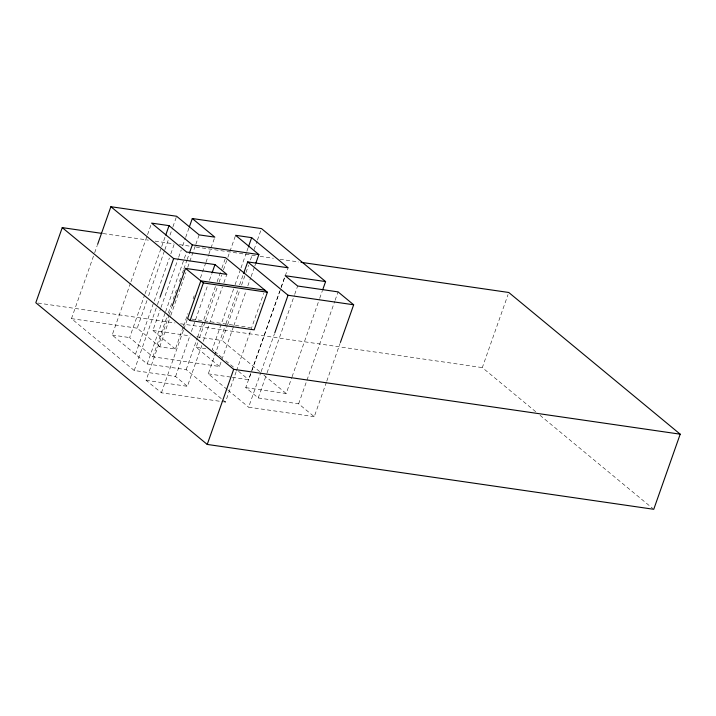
<?xml version="1.0" encoding="UTF-8"?>
<svg xmlns="http://www.w3.org/2000/svg" width="716" height="716" viewBox="0 0 716 716"><rect width="100%" height="100%" fill="white"/><g stroke="black" fill="none" stroke-linecap="round" stroke-linejoin="round"><path stroke-width="0.54" stroke-dasharray="3.58 2.69" d="M201.787 345.515L187.413 386.309L175.563 376.509L134.223 370.512L71.466 318.638L94.306 253.777M94.682 252.739L97.26 245.409M236.137 371.756L225.459 402.097L186.178 369.626L147.183 363.97L112.197 335.043L130.616 282.739M130.983 281.692L147.192 235.662M147.559 234.624L151.246 224.162M233.452 326.729L219.454 366.476L152.902 356.81L129.632 337.576L144.739 294.688M145.106 293.641L161.315 247.611M161.682 246.572L165.369 236.11M183.135 327.114L175.402 349.077L159.74 346.804L137.221 328.188L147.165 299.95M148.642 295.762L164.483 250.779M164.85 249.732L168.529 239.269M170.005 235.09L172.583 227.769M172.95 226.721L176.637 216.259M135.467 354.277L169.361 258.037M170.829 253.849L174.883 242.348M134.223 370.512L157.064 305.651M157.43 304.604L159.641 298.33M175.402 349.077L152.884 330.47L160.617 308.498M160.984 307.45L178.302 258.288M178.669 257.241L181.246 249.92M182.723 245.731L185.301 238.41M185.668 237.363L188.988 227.948M147.183 363.97L165.235 312.704M165.602 311.657L184.021 259.353M184.388 258.306L186.599 252.032M152.902 356.81L168.009 313.921M168.376 312.874L171.688 303.459M173.165 299.279L177.219 287.769M179.43 281.495L180.897 277.307M182.374 273.127L183.475 269.986M183.851 268.939L186.795 260.57M187.162 259.523L189.006 254.296M225.459 402.097L161.422 392.798L146.082 380.303L168.922 315.452M169.289 314.405L171.867 307.083M159.74 346.804L170.417 316.463M170.793 315.425L185.891 272.528M187.735 267.301L195.468 245.328M195.844 244.281L199.155 234.875M183.511 326.066L187.932 313.51M193.087 298.867L194.188 295.726M200.453 277.942L205.608 263.3M205.975 262.253L208.562 254.932M208.929 253.885L214.818 237.148M161.422 392.798L183.529 330.031M183.896 328.984L187.207 319.569M175.563 376.509L189.928 335.715M191.396 331.535L207.613 285.505M209.448 280.269L211.659 273.995M186.178 369.626L197.231 338.247M197.598 337.2L215.65 285.944M217.118 281.755L221.539 269.207M221.906 268.16L225.594 257.697M219.454 366.476L196.184 347.251L198.028 342.015M199.496 337.836L205.027 322.137M205.394 321.099L217.548 286.57M219.024 282.39L221.602 275.069M223.446 269.834L227.5 258.333M227.867 257.286L235.6 235.313M203.255 341.326L222.416 286.928M223.884 282.748L226.829 274.38M233.613 288.906L212.249 349.578L213.941 350.983M235.09 284.726L240.612 269.028M240.979 267.981L246.51 252.292M246.877 251.244L247.978 248.112M227.16 389.441L208.284 373.841L225.594 324.67M225.961 323.623L238.124 289.103M239.591 284.923L243.279 274.461M259.675 371.604L222.058 340.521L227.223 325.87M227.59 324.822L239.744 290.302M241.587 285.075L245.642 273.566M246.009 272.519L248.586 265.197M250.43 259.962L252.274 254.735M254.108 249.508L257.062 241.14M257.429 240.093L261.483 228.583M233.819 325.682L245.973 291.161M247.817 285.926L250.761 277.557M251.137 276.51L254.449 267.104M254.815 266.057L255.549 263.962M236.513 370.718L250.51 330.962M250.877 329.915L263.774 293.3M326.406 382.192L314.252 416.712L298.644 403.815L258.225 397.944L245.758 387.642L279.652 291.394M281.12 287.214L285.174 275.705M232.315 377.332L248.703 379.713L251.647 371.344M252.014 370.297L280.753 288.7M281.12 287.653L288.118 267.775M314.252 416.712L248.613 407.18L260.776 372.66M261.143 371.613L274.407 333.951M258.225 397.944L266.701 373.886M267.068 372.839L294.33 295.431M294.697 294.383L297.641 286.015M245.758 387.642L286.176 393.514L291.707 377.815M292.074 376.777L319.336 299.36M319.703 298.312L322.281 290.991M298.644 403.815L334.748 301.302M335.115 300.255L338.068 291.886M326.773 381.145L340.037 343.483M535.729 411.745L482.315 367.603L508.038 294.571M103.149 233.559L148.463 240.146M155.095 241.113L173.881 243.843M179.403 244.639L189.355 246.089M195.987 247.047L255.666 255.719M260.087 256.364L273.351 258.288M279.983 259.255L298.769 261.984M192.013 319.121L250.528 327.615M38.011 303.056L175.062 322.961M180.584 323.766L482.315 367.603M71.466 318.638L137.221 328.188M152.884 330.47L190.214 335.894M196.811 336.851L222.058 340.521M112.197 335.043L129.632 337.576M196.184 347.251L205.823 348.647M208.284 373.841L231.223 377.171M146.082 380.303L187.413 386.309M540.034 415.307L652.885 508.584M263.953 375.139L286.176 393.514M214.791 351.681L218.183 354.483M219.033 355.19L222.416 357.991M225.809 360.792L234.293 367.8M238.526 371.3L248.703 379.713M228.019 390.157L248.613 407.18"/><path stroke-width="1.07" d="M102.039 233.407L62.247 227.625L35.8 302.734L207.228 444.43L653.753 509.291L680.2 434.182L508.772 292.486L300.98 262.307M97.627 244.371L110.891 206.709L176.637 216.259L199.155 234.875L214.818 237.148L192.3 218.532L189.355 226.9M165.736 235.063L169.048 225.647L151.613 223.115L186.599 252.032L225.594 257.697L267.399 292.244L254.153 329.861L190.116 320.562L187.592 318.477L200.838 280.86L185.498 268.375L172.234 306.036M160.008 297.283L173.639 258.574L110.891 206.709M189.373 253.249L192.318 244.881L169.048 225.647M190.116 320.562L203.362 282.945L200.838 280.86L264.875 290.168M212.034 272.948L214.979 264.58L173.639 258.574M248.354 247.065L251.665 237.649L235.6 235.313L258.87 254.547L255.925 262.915M243.646 273.414L247.7 261.904L288.118 267.775L251.665 237.649M207.228 444.43L233.685 369.322L62.247 227.625M274.774 332.904L288.038 295.243L247.7 261.904M322.647 289.944L325.601 281.576L261.483 228.583L192.3 218.532M340.404 342.436L353.668 304.783L338.068 291.886L297.641 286.015L285.174 275.705L325.601 281.576M192.318 244.881L258.87 254.547M185.498 268.375L226.829 274.38L214.979 264.58M203.362 282.945L267.399 292.244M288.038 295.243L353.668 304.783M233.685 369.322L680.2 434.182"/></g></svg>
